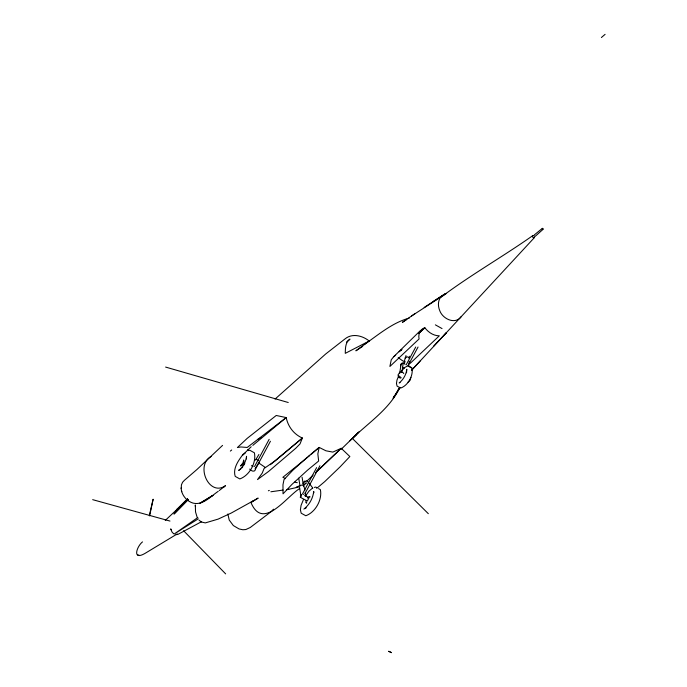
<?xml version="1.0" encoding="UTF-8"?>
<svg xmlns="http://www.w3.org/2000/svg" width="687" height="687" viewBox="0 0 687 687"><rect width="100%" height="100%" fill="white"/><g stroke="black" fill="none" stroke-linecap="round" stroke-linejoin="round"><path stroke-width="1.03" d="M399.181 376.691L399.319 377.24L400.452 376.88M246.435 458.95L246.539 456.297C245.989 461.707 242.975 467.091 238.672 470.406L240.879 468.92M306.591 502.334L306.677 503.193L305.775 502.42L306.23 500.454M401.26 377.695C400.229 379.507 396.193 375.428 399.01 373.496C399.49 370.233 404.291 372.964 403.741 373.608M181.222 488.629L181.437 484.867L182.579 482.257L184.46 480.256L197.049 469.41L222.562 445.391M399.654 373.599L400.89 365.364M401.826 372.543L403.071 364.308L402.634 363.715M404.076 363.32L405.21 357.506L407.709 356.828L409.658 358.399M405.553 358.305L405.965 355.557M409.126 358.082L409.4 356.252M408.585 366.36L409.366 361.199M149.611 515.86L153.132 499.217L149.302 515.645M406.541 372.775L406.773 369.262C406.24 374.509 403.321 379.731 399.147 382.942L400.057 382.565M303.534 499.406L301.069 505.383L300.399 509.84L301.198 513.198L305.792 515.748C315.402 512.322 322.529 499.595 320.357 489.616L318.553 488.612M398.889 375.42L396.983 380.057L396.459 383.509L397.077 386.111L400.641 388.095C408.087 385.433 413.608 375.566 411.925 367.828L408.361 365.853L407.236 366.137L404.574 367.562L401.663 370.851M444.154 335.084L534.495 237.496L534.632 236.637M399.834 387.348L393.23 398.254L394.441 395.772M254.533 466.559L269.141 439.354M270.429 441.243L255.822 468.448L255.332 468.242M316.621 467.624L302.52 493.884L303.482 494.46M304.813 493.901L319.927 465.76M406.172 364.84L415.738 347.012M407.958 365.785L418.04 347.029M243.894 465.133L244.804 463.493M255.65 459.921L258.913 454.476M255.135 468.869L258.973 462.445M398.185 390.07L399.594 387.726M393.23 398.254L399.448 387.957M399.782 387.717C389.581 408.902 369.185 422.239 352.603 438.143L359.353 431.419M305.243 496.34L309.038 491.093L312.482 488.156M317.394 470.346L316.192 472.046L341.224 448.293L349.855 456.546L340.108 466.842L324.736 481.604L316.698 488.397M401.071 364.943L401.801 364.119M142.51 541.897C136.842 546.277 131.947 560.755 144.708 553.585L177.237 533.928M301.447 494.442L300.219 497.259L307.347 501.003L308.961 497.835L304.633 495.361M243.061 454.279C238.552 460.436 232.618 468.345 235.22 476.383L239.823 478.933C249.433 475.507 256.552 462.78 254.388 452.802L249.785 450.243L248.333 450.612M241.858 467.95L242.889 466.653M307.57 498.049C307.587 496.366 311.065 496.538 309.794 497.062M420.161 330.799L393.694 356.733L391.264 359.756L389.881 366.472L419.079 338.957C417.988 334.466 420.075 328.97 424.832 327.725C428.224 332.25 433.514 335.849 439.328 335.814L410.156 363.397M199.024 520.119L201.334 522L205.327 522.901L218.123 519.114L231.227 513.052L258.166 498.092L250.97 502.523C262.932 531.274 286.393 496.624 299.687 488.551M273.452 509.179L271.631 511.291L250.24 527.504L245.86 529.531L242.855 529.754L239.059 528.938L233.331 525.555L229.243 520.076L227.852 513.996M411.573 370.284L446.55 332.508L433.591 346.205M411.668 370.173L420.229 360.915M534.134 235.778C531.601 234.095 532.477 239.291 534.495 237.496M542.352 228.359C541.811 230.411 544.439 228.428 542.352 228.359L534.297 234.92M461.209 316.673C455.189 324.908 442.857 318.966 439.843 310.91C438.057 306.771 437.731 301.782 440.187 297.84C469.676 275.496 502.463 256.981 532.786 235.607M251.193 446.722L242.648 455.069L245.525 452.75M176.095 510.716L187.19 499.44M601.4 37.51L605.101 34.35M186.89 499.638L176.456 510.166L187.577 498.985M358.193 432.655L349.932 440.822M187.353 499.14L176.825 509.668L187.302 499.26M187.534 499.097L177.203 509.23L187.062 499.458M177.203 509.23L177.581 508.861L165.258 520.437M400.512 350.731L401.818 349.451M353.075 437.688L356.682 434.167L341.284 449.178M313.083 475.155L306.995 480.96L304.083 481.484M315.367 472.974L341.224 448.293L332.834 452.098L325.921 450.792L319.163 447.409L308.145 456.477M418.907 333.375L424.832 327.725L418.855 333.255M307.381 457.164L292.679 470.406L284.014 479.603L282.975 484.756L283.027 493.841L291.984 484.369L307.587 470.131L318.648 461.029L317.841 453.867L319.163 447.409L311.417 454.133M535.276 236.268L543.065 229.329M303.542 485.28L306.308 482.867L303.585 485.116M309.863 455.481L282.864 477.302L285.56 478.641M346.437 342.135L349.984 339.103C345.269 342.186 345.398 348.386 345.269 353.358L367.442 341.911M399.121 351.813L401.835 349.503M286.745 489.737L296.277 487.598L299.635 485.589M252.825 445.365L286.196 417.584C288.059 426.618 293.796 434.261 302.383 438.04L300.013 443.922L295.771 448.259L268.677 471.368L257.496 479.595L262.194 473.154L264.091 468.482L275.341 460.728L302.383 438.04L270.343 464.713M219.239 490.544L225.499 485.683C208.857 497.285 194.953 464.798 211.295 456.417M275.075 399.061L325.715 353.968L344.926 338.974C352.156 332.963 362.358 335.565 369.151 340.958M218.217 491.325C210.686 496.349 202.914 505.58 193.116 503.116C186.46 501.167 181.402 494.846 181.11 487.899M230.351 451.084L231.699 449.994M224.529 486.456L223.859 487.006M252.919 500.986L250.97 502.523L251.717 501.622M395.635 355.248L393.694 356.733M257.728 439.422L286.196 417.584L276.243 415.472L247.217 438.34L237.401 447.538L240.914 446.971L247.191 447.46L257.728 439.422L261.103 437.61M302.89 483.322L305.329 481.458L304.212 481.475L304.745 481.261M364.084 344.719C378.305 334.844 392.371 322.641 409.254 318.09M369.074 341.01L355.866 350.817L362.727 346.351M197.847 517.509L174.155 534.048L198.328 518.805M415.154 313.53L402.393 322.349L406.206 319.824M303.869 509.11C309.253 504.962 313.023 498.221 313.71 491.454L313.899 492.725M305.045 508.612L306.23 507.796M212.755 495.482L199.857 503.305L212.97 495.336M411.573 315.96L446.541 293.349M424.171 307.467L444.944 293.907L433.205 301.533M297.995 486.971L298.836 486.422M254.877 459.895L256.449 459.371L258.767 460.814M201.6 521.656L178.002 534.34L176.104 534.649M288.239 402.505L165.601 367.073M300.356 485.537L302.151 485.031L303.791 485.494L304.908 490.226M268.377 490.784L269.321 490.398M314.303 487.427L315.762 487.057L316.75 487.598M270.858 491.78L283.061 490.071M294.706 482.162L297.273 482.686M92.668 499.664L169.972 521.064M137.589 554.804L139.332 555.311M288.282 488.964L288.755 489.144M442.033 328.575L435.36 324.848M405.304 361.886L402.548 360.744L398.194 357.626M408.044 382.109L409.993 380.443L410.912 377.386M405.029 364.333C403.123 361.096 399.928 363.818 400.521 366.223M408.713 366.386L411.47 367.931M402.359 367.253L404.205 368.275M251.399 465.657L253.065 466.593M249.656 469.092C252.275 472.184 255.916 471.926 255.564 467.984M265.225 467.4L258.424 462.729M308.738 482.746L306.866 480.763M173.545 533.653L171.99 531.987L170.677 528.878L171.406 529.866M352.311 438.366L428.327 513.687M183.601 530.742L225.645 573.877M309.365 483.511L312.843 488.122M197.169 517.337L195.529 511.918L195.331 504.962L195.34 506.405M247.938 449.435L248.067 449.899M305.251 492.321L305.852 496.1M302.074 477.216L303.551 486.224M298.725 478.169L300.039 486.181M299.532 487.366L301.078 496.795M181.626 491.153L181.703 491.686M243.722 460.187L242.889 462.969L240.493 465.975C242.837 465.442 244.495 462.454 243.722 460.187M188.178 499.612L173.966 514.065L188.135 499.586M296.75 487.238L296.277 487.598L298.759 486.456L296.75 487.238M391.478 652.624L388.748 651.319L391.478 652.624"/></g></svg>
